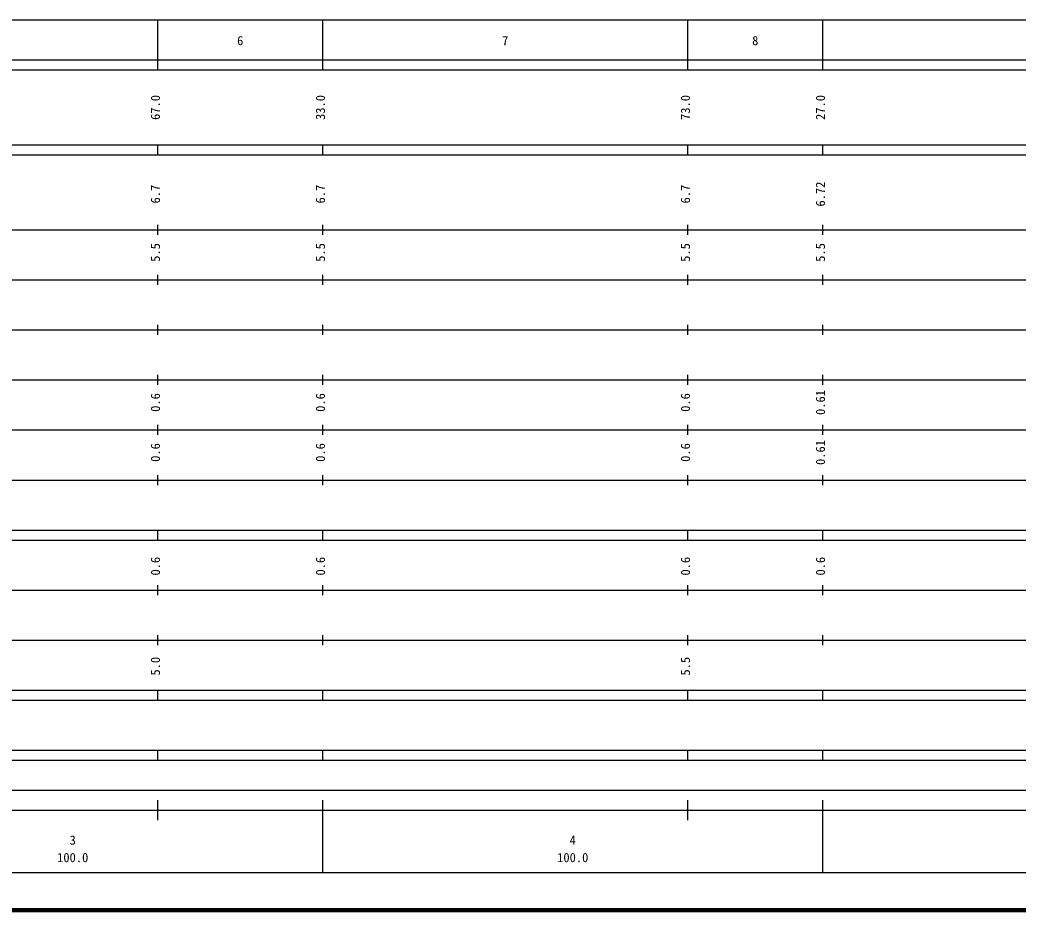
# Model space of a CAD drawing. Units: millimetres on the paper, enlarged 1000 times. Extents: x 40000 to 680000, y 20000 to 380000.
# Drawn here: x 307450 to 507052, y 20000 to 198000 of the extents above; entities that cross this region are included whole.
import ezdxf
from ezdxf.enums import TextEntityAlignment as Align

# ---------------------------------------------------------------- set-up
doc = ezdxf.new("R2010")
doc.units = ezdxf.units.MM
doc.header["$LTSCALE"] = 1000
doc.layers.add('M-TTL', color=2, linetype='Continuous', lineweight=140)
doc.layers.add('M-TTL-BAND', color=7, linetype='Continuous', lineweight=25)
doc.styles.add('ＭＳ ゴシック', font='')
doc.styles.get('ＭＳ ゴシック').set_extended_font_data('MS Gothic')

msp = doc.modelspace()

# ---------------------------------------------------------------- linework, layer by layer
at = {"layer": 'M-TTL'}
msp.add_line((40000, 20000), (680000, 20000), dxfattribs=at)
at = {"layer": 'M-TTL-BAND'}
for p, q in [((68000, 198000), (579000, 198000)), ((335000, 188000), (335000, 198000)), ((368000, 188000), (368000, 198000)), ((441000, 188000), (441000, 198000)), ((468000, 188000), (468000, 198000)), ((40000, 190000), (579000, 190000)), ((40000, 188000), (579000, 188000)), ((40000, 173000), (579000, 173000)), ((335000, 171000), (335000, 173000)), ((368000, 171000), (368000, 173000)), ((441000, 171000), (441000, 173000)), ((468000, 171000), (468000, 173000)), ((40000, 171000), (579000, 171000)), ((40000, 156000), (579000, 156000)), ((335000, 155000), (335000, 157000)), ((368000, 155000), (368000, 157000)), ((441000, 155000), (441000, 157000)), ((468000, 155000), (468000, 157000)), ((46000, 146000), (579000, 146000)), ((335000, 145000), (335000, 147000)), ((368000, 145000), (368000, 147000)), ((441000, 145000), (441000, 147000)), ((468000, 145000), (468000, 147000)), ((52000, 136000), (579000, 136000)), ((335000, 135000), (335000, 137000)), ((368000, 135000), (368000, 137000)), ((441000, 135000), (441000, 137000)), ((468000, 135000), (468000, 137000)), ((46000, 126000), (579000, 126000)), ((335000, 125000), (335000, 127000)), ((368000, 125000), (368000, 127000)), ((441000, 125000), (441000, 127000)), ((468000, 125000), (468000, 127000)), ((52000, 116000), (579000, 116000)), ((335000, 115000), (335000, 117000)), ((368000, 115000), (368000, 117000)), ((441000, 115000), (441000, 117000)), ((468000, 115000), (468000, 117000)), ((46000, 106000), (579000, 106000)), ((335000, 105000), (335000, 107000)), ((368000, 105000), (368000, 107000)), ((441000, 105000), (441000, 107000)), ((468000, 105000), (468000, 107000)), ((40000, 96000), (579000, 96000)), ((335000, 94000), (335000, 96000)), ((368000, 94000), (368000, 96000)), ((441000, 94000), (441000, 96000)), ((468000, 94000), (468000, 96000)), ((40000, 94000), (579000, 94000)), ((49000, 84000), (579000, 84000)), ((335000, 83000), (335000, 85000)), ((368000, 83000), (368000, 85000)), ((441000, 83000), (441000, 85000)), ((468000, 83000), (468000, 85000)), ((40000, 74000), (579000, 74000)), ((335000, 73000), (335000, 75000)), ((368000, 73000), (368000, 75000)), ((441000, 73000), (441000, 75000)), ((468000, 73000), (468000, 75000)), ((40000, 64000), (579000, 64000)), ((335000, 62000), (335000, 64000)), ((368000, 62000), (368000, 64000)), ((441000, 62000), (441000, 64000)), ((468000, 62000), (468000, 64000)), ((40000, 62000), (579000, 62000)), ((40000, 52000), (579000, 52000)), ((335000, 50000), (335000, 52000)), ((368000, 50000), (368000, 52000)), ((441000, 50000), (441000, 52000)), ((468000, 50000), (468000, 52000)), ((40000, 50000), (579000, 50000)), ((71000, 44000), (565000, 44000)), ((335000, 38000), (335000, 42000)), ((368000, 27500), (368000, 42000)), ((441000, 38000), (441000, 42000)), ((468000, 27500), (468000, 42000)), ((40000, 40000), (579000, 40000)), ((68000, 27500), (579000, 27500))]:
    msp.add_line(p, q, dxfattribs=at)

# ---------------------------------------------------------------- texts
at = {"layer": 'M-TTL-BAND', "style": 'ＭＳ ゴシック'}
for s, p in [('6', (351500, 192405)), ('7', (404500, 192405)), ('8', (454500, 192405)), ('3', (318000, 32523)), ('4', (418000, 32523)), ('100.0', (318000, 29033)), ('100.0', (418000, 29033))]:
    msp.add_text(s, height=1833, dxfattribs=at).set_placement(p, align=Align.BOTTOM_CENTER)
for s, p in [('67.0', (336000, 180500)), ('33.0', (369000, 180500)), ('73.0', (442000, 180500)), ('27.0', (469000, 180500)), ('6.7', (336000, 163174)), ('6.7', (369000, 163174)), ('6.7', (442000, 163174)), ('6.72', (469000, 163174)), ('5.5', (336000, 151500)), ('5.5', (369000, 151500)), ('5.5', (442000, 151500)), ('5.5', (469000, 151500)), ('0.61', (469000, 121500)), ('0.6', (336000, 121500)), ('0.6', (369000, 121500)), ('0.6', (442000, 121500)), ('0.61', (469000, 111500)), ('0.6', (336000, 111500)), ('0.6', (369000, 111500)), ('0.6', (442000, 111500)), ('0.6', (336000, 88764)), ('0.6', (369000, 88764)), ('0.6', (442000, 88764)), ('0.6', (469000, 88764)), ('5.0', (336000, 68764)), ('5.5', (442000, 68764))]:
    msp.add_text(s, height=1833, rotation=90, dxfattribs=at).set_placement(p, align=Align.BOTTOM_CENTER)

doc.saveas('drawing.dxf')
